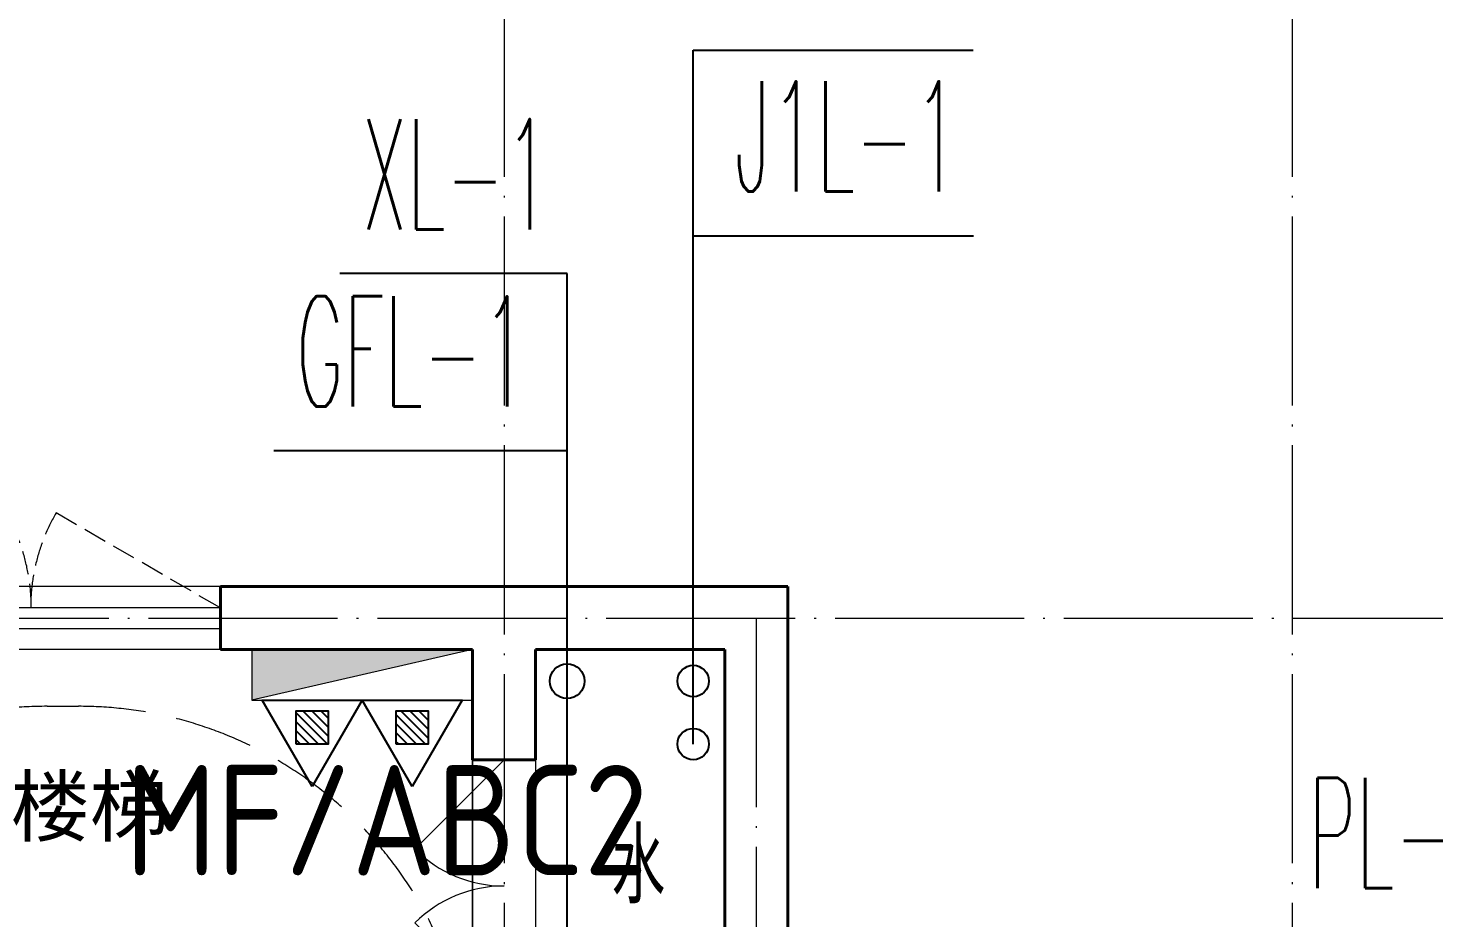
# Model space of a CAD drawing. Extents: x 27938 to 650306, y -92720 to 1524912.
# Drawn here: x 285707 to 290167, y 375422 to 378245 of the extents above; entities that cross this region are included whole.
import ezdxf

# ---------------------------------------------------------------- set-up
doc = ezdxf.new("R2010")
doc.units = 0
doc.header["$LTSCALE"] = 1000
doc.header["$MEASUREMENT"] = 0
doc.linetypes.add('DASH', pattern=[0.35, 0.25, -0.1])
doc.linetypes.add('DOTE', pattern=[2.4200000000000004, 2, -0.2, 0.02, -0.2])
for name, color, linetype in [('DIM_SYMB', 3, 'Continuous'), ('DIM_不分区消火栓', 3, 'Continuous'), ('DIM_管井排水', 3, 'Continuous'), ('DIM_给水', 3, 'Continuous'), ('DIM_餐饮排水', 3, 'Continuous'), ('EQUIP_灭火器', 7, 'Continuous'), ('PUB_TEXT', 4, 'Continuous'), ('TEXT_灭火器', 7, 'Continuous'), ('VPIPE-不分区消火栓', 1, 'X'), ('VPIPE-给水', 3, 'TG_J'), ('VPIPE-给水中', 72, 'J2')]:
    doc.layers.add(name, color=color, linetype=linetype)
for name, color, linetype, lineweight in [('DOTE', 19, 'DOTE', 9), ('EQUIP_消火栓', 242, 'Continuous', 18), ('STAIR', 2, 'Continuous', 18), ('WALL', 9, 'Continuous', 40), ('WINDOW', 8, 'Continuous', 15)]:
    doc.layers.add(name, color=color, linetype=linetype, lineweight=lineweight)
doc.styles.add('_TWT_SERIAL', font='simplex.shx', dxfattribs={"width": 0.6, "oblique": 10, "height": 3, "bigfont": 'aadri.shx'})
doc.styles.get("Standard").update_dxf_attribs({"font": 'gbenor.shx', "bigfont": 'gbcbig.shx'})
doc.styles.add('TG_LINETYPE', font='SIMPLEX', dxfattribs={"width": 0.8, "height": 3, "bigfont": 'HZTXT'})
doc.styles.add('黑体', font='simhei.ttf')
doc.linetypes.add('J2', pattern='A,3,-0.2,["J2",Standard,S=0.25,R=0,X=-0.1,Y=-0.115],-0.35', length=3.55)
doc.linetypes.add('TG_J', pattern='A,2,-0.22,["J",TG_LINETYPE,S=0.1,R=0,X=-0.18,Y=-0.15],0', length=2.22)
doc.linetypes.add('X', pattern='A,3,-0.2,["X",Standard,S=0.25,R=0,X=-0.1,Y=-0.115],-0.25', length=3.45)

# ---------------------------------------------------------------- blocks, each defined once
blk = doc.blocks.new('FGDGDRGSDGDG')
at = {"layer": 'DOTE', "linetype": 'DOTE', "ltscale": 0.3}
for p, q in [((505282.4698867749, 529998.4609255956), (505282.4698867745, 522348.4609178717)), ((507782.4698887568, 529998.4609255956), (507782.4698887565, 523848.4609176684)), ((488182.4698887547, 527998.4609255956), (546982.4698887588, 527998.4609255956)), ((506082.4698867662, 527998.4609255956), (506082.4698867661, 526448.4609255957))]:
    blk.add_line(p, q, dxfattribs=at)
blk = doc.blocks.new('$WINLIB2D$00000001')
at = {"color": 0}
for points in [[(-0.4999999999999964, 0.5000000000000142), (-0.4999999999999964, -0.4999999999999858)], [(-0.4999999999999964, 0.5000000000000142), (0.5000000000000036, 0.5000000000000142)], [(0.5000000000000036, -0.4999999999999858), (0.5000000000000036, 0.5000000000000142)], [(0.5000000000000036, 0.1666666666666714), (-0.4999999999999964, 0.1666666666666714)], [(0.5000000000000036, -0.1666666666666572), (-0.4999999999999964, -0.1666666666666572)], [(-0.4999999999999964, -0.4999999999999858), (0.5000000000000036, -0.4999999999999858)]]:
    blk.add_lwpolyline(points, dxfattribs=at)
blk = doc.blocks.new('$DorLib2D$00000116')
at = {"color": 0}
for p, q in [((-0.4999999999999929, 7.105427357601002e-15), (-0.146446609406766, 0.353553390593234)), ((0.5000000000000071, 7.105427357601002e-15), (0.1464466094067731, 0.353553390593234))]:
    blk.add_line(p, q, dxfattribs=at)
for centre, radius, start, end in [((-0.4999999999984652, 4.831690603168681e-13), 0.4999999999984674, 0, 45), ((0.4999999999977511, 9.059419880941277e-13), 0.4999999999976598, 135, 180)]:
    blk.add_arc(centre, radius, start, end, dxfattribs=at)
blk = doc.blocks.new('$TwtSys$00000434')
at = {"color": 7}
for p, q in [((-0.5, 0.5), (-0.5, -0.5)), ((-0.5, -0.5), (0.5, 0.5)), ((0.5, 0.5), (-0.5, 0.5)), ((0.5, -0.5), (0.5, 0.5)), ((-0.5, -0.5), (0.5, -0.5))]:
    blk.add_line(p, q, dxfattribs=at)
blk.add_solid([(0.5, -0.5), (0.5, 0.5), (-0.5, -0.5)], dxfattribs=at)
blk = doc.blocks.new('$TwtSys$00000546')
h = blk.add_hatch()
h.set_pattern_fill('ANSI31', color=1, scale=200, style=0)
h.set_pattern_definition([(45, (-38543.80223862439, -6670.830405693208), (-17.67766952966369, 17.67766952966369), [])])
h.paths.add_polyline_path([(-64.92232553117356, 173.7449990885525), (64.922325531159, 173.7449990885525), (64.922325531159, 43.90034802621994), (-64.92232553117356, 43.90034802621994)])
at = {"color": 1}
for points in [[(0, 343.6163707387423), (-198.3870041439732, 0), (198.3870041439732, 0)], [(-64.92232553117356, 173.7449990885525), (64.922325531159, 173.7449990885525), (64.922325531159, 43.90034802621994), (-64.92232553117356, 43.90034802621994)]]:
    blk.add_lwpolyline(points, close=True, dxfattribs=at)

msp = doc.modelspace()

# ---------------------------------------------------------------- linework, layer by layer
at = {"layer": 'DIM_SYMB', "color": 8}
msp.add_lwpolyline([(285141.5787002591, 372633.7248237652, 0, 0, 0), (285141.5787002591, 375558.7248237652, 0, 0, 0), (286491.5787002591, 375558.7248237652, 0, 0, 0), (286491.5787002591, 374323.7248237652, 0, 40.00000000000001, 0), (286491.5787002591, 374473.7248237652, 0, 0, 0)], format="xyseb", dxfattribs=at)
at = {"layer": 'DIM_不分区消火栓'}
for p, q in [((287416.5787024349, 377466.8210423556), (286695.1116526652, 377466.8210423556)), ((287416.5787024349, 376173.7248258798), (287416.5787024349, 377466.8210423556))]:
    msp.add_line(p, q, dxfattribs=at)
at = {"layer": 'DIM_管井排水'}
for p, q in [((287416.5787024349, 376904.5359197528), (286486.534614763, 376904.5359197528)), ((287416.675077355, 375023.7242147647), (287416.5787024349, 376904.5359197528))]:
    msp.add_line(p, q, dxfattribs=at)
at = {"layer": 'DIM_给水'}
for p, q in [((287816.5787047344, 376173.7248258798), (287816.5787047344, 378175.3234018245)), ((287816.5787047344, 378175.3234018245), (288705.1321764163, 378175.3234018245)), ((287816.5787047344, 375973.7248258798), (287816.5787047344, 377586.6760067361)), ((287816.5787047344, 377586.6760067361), (288706.2438044478, 377586.6760067361))]:
    msp.add_line(p, q, dxfattribs=at)
at = {"layer": 'STAIR', "color": 8}
for p, q in [((287116.5787002591, 376273.7248237652), (284516.5787002591, 376273.7248237652)), ((287116.5787002591, 374843.7248237652), (287116.5787002591, 376273.7248237652))]:
    msp.add_line(p, q, dxfattribs=at)
at = {"layer": 'STAIR', "color": 8, "linetype": 'DASH'}
msp.add_lwpolyline([(284516.5787002471, 374843.7248237582, -0.4142135623699036), (285766.5787002471, 376093.7248237446), (285866.5787002591, 376093.7248237446, -0.4142135623699035), (287116.5787002591, 374843.7248237582)], format="xyb", dxfattribs=at)
at = {"layer": 'VPIPE-不分区消火栓'}
msp.add_circle((287416.5787024349, 376173.7248258798), 55, dxfattribs=at)
at = {"layer": 'VPIPE-给水'}
msp.add_circle((287816.5787047344, 375973.7248258798), 50, dxfattribs=at)
at = {"layer": 'VPIPE-给水中'}
msp.add_circle((287816.5787047344, 376173.7248258798), 50, dxfattribs=at)
at = {"layer": 'WALL', "color": 8}
for p, q in [((287216.5787024704, 376473.7248237625), (286316.5787024689, 376473.724823761)), ((286316.5787024689, 376473.724823761), (286316.5787024689, 376273.7248237624)), ((288116.5787047325, 376473.7248258826), (287216.5787049356, 376473.7248258846)), ((288116.5787047325, 376473.7248258826), (288116.5787047325, 374923.7248238088)), ((286316.5787024689, 376273.7248237624), (287116.578702431, 376273.724823761)), ((287116.578702431, 376273.724823761), (287116.5787023033, 375923.7257489781)), ((287316.5787023223, 375923.725748908), (287316.5787024371, 376273.724825889)), ((287916.5787047344, 376273.724825889), (287316.5787024371, 376273.724825889)), ((287916.5787047344, 376273.724825889), (287916.5787047344, 374923.7248238121)), ((287116.5787023033, 375923.7257489781), (287316.5787023223, 375923.725748908))]:
    msp.add_line(p, q, dxfattribs=at)
at = {"layer": 'WINDOW'}
for p, q in [((287116.5787023127, 375923.7257489751), (287116.5787020323, 375123.7257489751)), ((287316.5787023127, 375923.725748905), (287316.5787020323, 375123.725748905))]:
    msp.add_line(p, q, dxfattribs=at)
at = {"layer": 'WINDOW', "color": 8, "linetype": 'DASH', "ltscale": 0.3}
for points in [[(285116.5787025288, 376407.0581571246), (285636.194134229, 376707.0583512903, -0.1316523369510079), (285716.5787024792, 376407.058679478)], [(286314.7254775958, 376407.0581571246), (285795.1100458955, 376707.0583512903, 0.1316523369510079), (285714.7254776453, 376407.058679478)]]:
    msp.add_lwpolyline(points, format="xyb", dxfattribs=at)

# ---------------------------------------------------------------- block references
msp.add_blockref('FGDGDRGSDGDG', (-218065.8911862843, -151624.7360940621))
at = {"layer": 'EQUIP_消火栓', "xscale": 700, "yscale": 160, "zscale": 700, "rotation": 180}
msp.add_blockref('$TwtSys$00000434', (286766.5787024338, 376193.7248237227), dxfattribs=at)
at = {"layer": 'EQUIP_灭火器', "xscale": 0.8, "yscale": -0.8, "zscale": 0.8}
for p in [(286607.8690991187, 376113.7248237227), (286925.288305749, 376113.7248237227)]:
    msp.add_blockref('$TwtSys$00000546', p, dxfattribs=at)
at = {"layer": 'WINDOW', "xscale": -1200, "yscale": -200, "zscale": -1200}
msp.add_blockref('$WINLIB2D$00000001', (285716.5787024708, 376373.7248237625), dxfattribs=at)
at = {"layer": 'WINDOW', "xscale": -800, "yscale": -800, "zscale": -800, "rotation": 269.9999999799187}
msp.add_blockref('$DorLib2D$00000116', (287216.5787021725, 375523.72574894), dxfattribs=at)

# ---------------------------------------------------------------- texts
at = {"layer": 'DIM_不分区消火栓', "color": 7, "style": '_TWT_SERIAL', "width": 0.48}
msp.add_text('XL-1', height=350, dxfattribs=at).set_placement((286765.1116526652, 377606.8210423556))
at = {"layer": 'DIM_管井排水', "color": 7, "style": '_TWT_SERIAL', "width": 0.48}
msp.add_text('GFL-1', height=350, dxfattribs=at).set_placement((286556.534614763, 377044.5359197528))
at = {"layer": 'DIM_给水', "color": 7, "style": '_TWT_SERIAL', "width": 0.48}
msp.add_text('J1L-1', height=350, dxfattribs=at).set_placement((287948.4069272235, 377726.6760067361))
at = {"layer": 'DIM_餐饮排水', "color": 7, "style": '_TWT_SERIAL', "width": 0.48}
msp.add_text('PL-2', height=350, dxfattribs=at).set_placement((289768.3398096745, 375516.7894406809))
at = {"layer": 'PUB_TEXT', "color": 8, "style": '黑体'}
msp.add_text('楼梯', height=184.0084388185654, dxfattribs=at).set_placement((285651.2673875738, 375683.7934615636))
at = {"layer": 'PUB_TEXT', "color": 8}
msp.add_text('水', height=236.3120567375886, dxfattribs=at).set_placement((287557.6243695601, 375468.4877535028))
at = {"layer": 'TEXT_灭火器'}
msp.add_text('MF/ABC2', height=350, dxfattribs=at).set_placement((286014.0700902291, 375557.5550012795))

doc.saveas('drawing.dxf')
